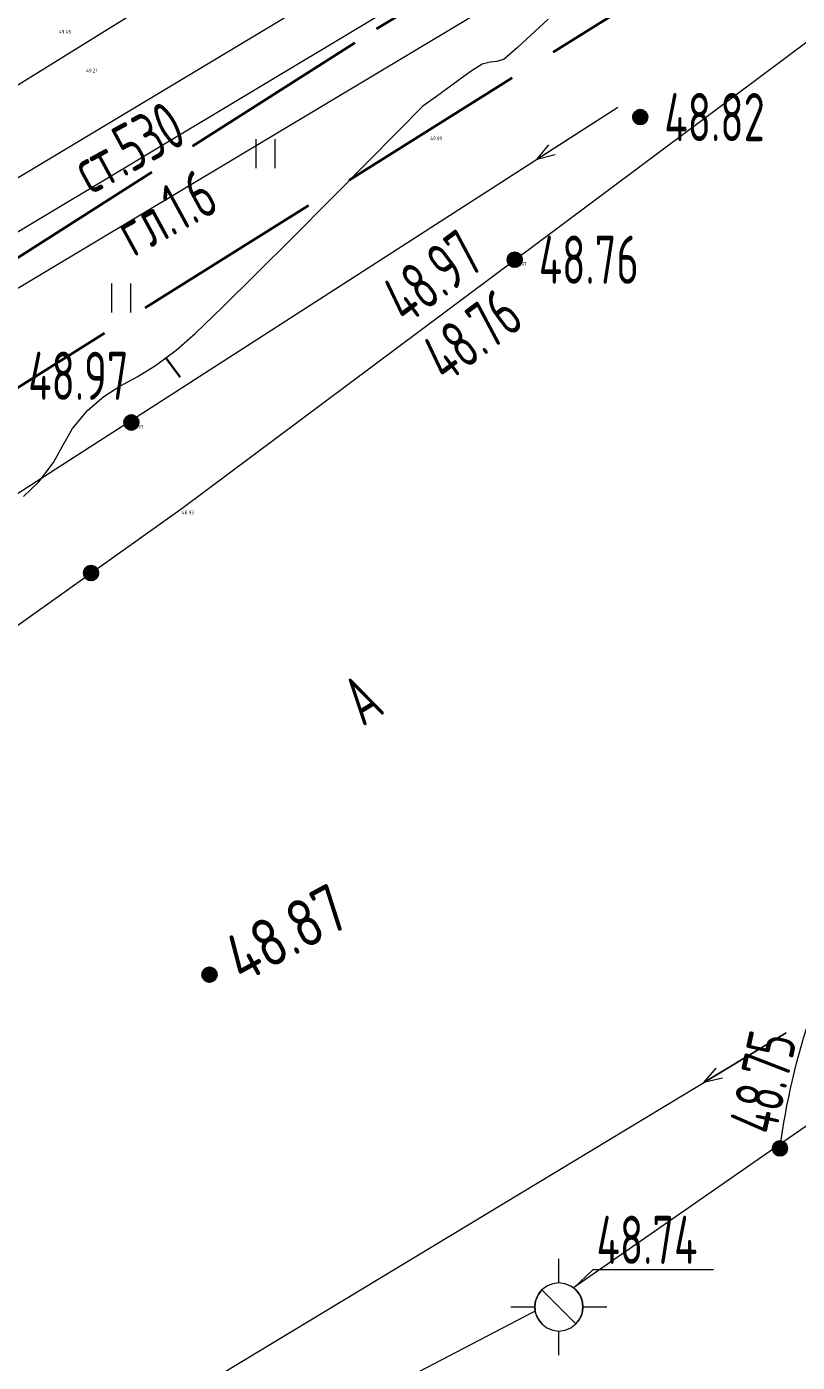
# Model space of a CAD drawing. Extents: x 1098675 to 1099684, y 381052 to 381453.
# Drawn here: x 1099306.03 to 1099322.05, y 381164.18 to 381191.94 of the extents above; entities that cross this region are included whole.
import ezdxf
from ezdxf.enums import TextEntityAlignment as Align

# ---------------------------------------------------------------- set-up
doc = ezdxf.new("R2010")
doc.units = 0
doc.header["$MEASUREMENT"] = 0
doc.set_wipeout_variables(frame=1)
doc.header["$PDMODE"] = 34
doc.header["$PDSIZE"] = -1
doc.linetypes.add('500_122_1_1', pattern=[10, 8, -2])
doc.layers.add('С_ВЫСОТА', color=252, linetype='CONTINUOUS')
doc.layers.add('Съемка', color=253, linetype='CONTINUOUS', lineweight=20)
doc.styles.add('TOPO_D431', font='GOST2304A.ttf')
doc.styles.add('ГОСТ', font='GOST2304A.ttf', dxfattribs={"height": 2.5})
doc.linetypes.add('500_132_1', pattern='A,4,[3,Topography.shx,S=2.5,R=0,X=0,Y=0],4,-2', length=10)
doc.linetypes.add('g5_119_1', pattern='A,4,-1,[31,GUGK_2005.shx,S=0.1,R=0,X=0,Y=0],0.35,[31,GUGK_2005.shx,S=0.08,R=0,X=0,Y=0],3.3,[31,GUGK_2005.shx,S=0.08,R=180,X=0,Y=0],0.35,[31,GUGK_2005.shx,S=0.1,R=180,X=0,Y=0],-1', length=10)

# ---------------------------------------------------------------- blocks, each defined once
blk = doc.blocks.new('Съемка')
at = {"layer": 'Съемка', "linetype": 'Continuous', "lineweight": -2}
h = blk.add_hatch(color=8, dxfattribs=at)
h.dxf.hatch_style = 1
edge = h.paths.add_edge_path()
edge.add_arc((1099318.787, 381190.06), 0.15, 0, 360)
h = blk.add_hatch(color=8, dxfattribs=at)
h.dxf.hatch_style = 1
edge = h.paths.add_edge_path()
edge.add_arc((1099316.177, 381187.096), 0.15, 0, 360)
h = blk.add_hatch(color=8, dxfattribs=at)
h.dxf.hatch_style = 1
edge = h.paths.add_edge_path()
edge.add_arc((1099316.177, 381187.096), 0.15, 0, 360)
h = blk.add_hatch(color=8, dxfattribs=at)
h.dxf.hatch_style = 1
edge = h.paths.add_edge_path()
edge.add_arc((1099316.177, 381187.096), 0.15, 0, 360)
h = blk.add_hatch(color=8, dxfattribs=at)
h.dxf.hatch_style = 1
edge = h.paths.add_edge_path()
edge.add_arc((1099308.209, 381183.714), 0.15, 0, 360)
h = blk.add_hatch(color=8, dxfattribs=at)
h.dxf.hatch_style = 1
edge = h.paths.add_edge_path()
edge.add_arc((1099308.209, 381183.714), 0.15, 0, 360)
h = blk.add_hatch(color=8, dxfattribs=at)
h.dxf.hatch_style = 1
edge = h.paths.add_edge_path()
edge.add_arc((1099307.371, 381180.584), 0.15, 0, 360)
h = blk.add_hatch(color=8, dxfattribs=at)
h.dxf.hatch_style = 1
edge = h.paths.add_edge_path()
edge.add_arc((1099307.371, 381180.584), 0.15, 0, 360)
h = blk.add_hatch(color=8, dxfattribs=at)
h.dxf.hatch_style = 1
edge = h.paths.add_edge_path()
edge.add_arc((1099309.832, 381172.237), 0.15, 0, 360)
h = blk.add_hatch(color=8, dxfattribs=at)
h.dxf.hatch_style = 1
edge = h.paths.add_edge_path()
edge.add_arc((1099321.691, 381168.626), 0.15, 0, 360)
at = {"layer": 'Съемка', "color": 8, "linetype": 'Continuous', "ltscale": 0.5}
for points in [[(1099316.177, 381187.096), (1099326.897, 381195.102), (1099331.699, 381198.087), (1099358.041, 381213.979), (1099372.927, 381223.924), (1099386.711, 381233.039), (1099412.401, 381249.936, 0.150406), (1099417.533, 381255.748), (1099418.938, 381271.265), (1099421.629, 381320.203)], [(1099321.691, 381168.626, -0.097909), (1099323.531, 381174.057, -0.01648), (1099329.949, 381179.421), (1099332.702, 381181.408), (1099342.215, 381187.293), (1099353.982, 381194.613), (1099371.942, 381205.749), (1099388.386, 381215.939), (1099409.062, 381228.723), (1099415.955, 381233.039), (1099426.893, 381239.834, -0.16652), (1099430.228, 381239.686, -0.072685), (1099430.482, 381237.055)]]:
    blk.add_lwpolyline(points, format="xyb", dxfattribs=at)
at = {"layer": 'Съемка', "color": 8, "linetype": '500_122_1_1', "lineweight": 40, "ltscale": 0.5, "flags": 128}
for points in [[(1099227.981, 381135.682), (1099388.134, 381235.964), (1099474.069, 381286.464)], [(1099313.303, 381191.893), (1099370.319, 381226.424)], [(1099173.186, 381073.881), (1099264.655, 381128.217), (1099249.551, 381151.239), (1099313.303, 381191.893)]]:
    blk.add_lwpolyline(points, dxfattribs=at)
at = {"layer": 'Съемка', "color": 8, "linetype": 'g5_119_1', "flags": 128}
for points in [[(1099235.343, 381146.501), (1099467.4, 381285.734)], [(1099234.958, 381145.195), (1099467.081, 381284.32)], [(1099234.547, 381143.834), (1099467.398, 381283.199)], [(1099228.16, 381159.748), (1099230.698, 381161.348), (1099237.293, 381149.234), (1099267.525, 381166.994), (1099293.908, 381183.33), (1099308.2, 381192.184), (1099353.292, 381221.07), (1099362.835, 381231.138), (1099367.387, 381238.869), (1099376.427, 381256.944), (1099381.073, 381267.855)]]:
    blk.add_lwpolyline(points, dxfattribs=at)
at = {"layer": 'Съемка', "color": 8, "flags": 128}
for points in [[(1099316.875, 381192.098), (1099316.235, 381191.507), (1099315.96, 381191.267), (1099315.804, 381191.215), (1099315.665, 381191.202), (1099315.503, 381191.158), (1099315.269, 381191.013), (1099314.917, 381190.762), (1099314.549, 381190.491), (1099314.267, 381190.285)], [(1099317.397, 381165.724), (1099317.809, 381166.111), (1099320.312, 381166.111)]]:
    blk.add_lwpolyline(points, dxfattribs=at)
at = {"layer": 'Съемка', "color": 8, "linetype": '500_132_1', "ltscale": 0.5, "flags": 128}
blk.add_lwpolyline([(1099383.949, 381208.731), (1099326.921, 381172.344), (1099317.011, 381165.455), (1099300.8, 381157), (1099228.453, 381113.074)], dxfattribs=at)
at = {"layer": 'Съемка', "color": 8, "linetype": 'Continuous', "lineweight": 20, "flags": 128}
for points in [[(1099318.32, 381190.259), (1099297.73, 381177.013), (1099271.394, 381160.454), (1099240.546, 381141.014)], [(1099318.32, 381190.259), (1099316.638, 381189.177)], [(1099317.021, 381189.275), (1099316.638, 381189.177), (1099316.886, 381189.485)]]:
    blk.add_lwpolyline(points, dxfattribs=at)
at = {"layer": 'Съемка', "color": 8, "ltscale": 0.5, "flags": 128}
blk.add_lwpolyline([(1099305.965, 381182.178), (1099306.285, 381182.483), (1099306.591, 381182.883), (1099306.785, 381183.236), (1099306.982, 381183.585), (1099307.301, 381183.968), (1099307.633, 381184.25), (1099307.971, 381184.466), (1099308.327, 381184.665), (1099308.713, 381184.898), (1099309.143, 381185.214), (1099309.535, 381185.565), (1099310.105, 381186.111), (1099310.799, 381186.796), (1099311.563, 381187.561), (1099312.346, 381188.35), (1099313.093, 381189.105), (1099313.751, 381189.769), (1099314.267, 381190.285)], dxfattribs=at)
at = {"layer": 'Съемка', "color": 8, "linetype": 'Continuous', "lineweight": 20}
for points in [[(1099310.8, 381189), (1099310.8, 381189.6)], [(1099311.2, 381189), (1099311.2, 381189.6)], [(1099307.8, 381186), (1099307.8, 381186.6)], [(1099308.2, 381186), (1099308.2, 381186.6)], [(1099271.394, 381160.454), (1099275.638, 381143.302), (1099297.21, 381156.177), (1099321.82, 381171.03)], [(1099321.82, 381171.03), (1099320.107, 381169.997)], [(1099320.493, 381170.083), (1099320.107, 381169.997), (1099320.364, 381170.297)]]:
    blk.add_lwpolyline(points, dxfattribs=at)
at = {"layer": 'Съемка', "color": 8, "linetype": 'Continuous', "ltscale": 0.5}
blk.add_lwpolyline([(1099228.088, 381139.096), (1099234.056, 381138.125), (1099238.138, 381137.757), (1099239.888, 381138.025), (1099243.594, 381140.481), (1099255.184, 381147.459), (1099272.212, 381157.989), (1099286.075, 381166.555), (1099294.868, 381172.054), (1099294.67, 381172.482), (1099295.717, 381173.037), (1099295.953, 381172.688), (1099298.425, 381174.219), (1099309.262, 381181.933), (1099316.177, 381187.096)], dxfattribs=at)
at = {"layer": 'Съемка', "color": 8, "linetype": 'Continuous', "lineweight": -2}
blk.add_lwpolyline([(1099308.928, 381185.056), (1099309.224, 381184.653)], dxfattribs=at)
at = {"layer": 'Съемка', "color": 8, "linetype": 'Continuous', "lineweight": 20, "flags": 128}
for points in [[(1099321.541, 381168.626, 1), (1099321.841, 381168.626, 1)], [(1099316.945, 381165.331, 1), (1099317.245, 381165.331, 1)]]:
    blk.add_lwpolyline(points, format="xyb", close=True, dxfattribs=at)
at = {"layer": 'Съемка', "color": 8, "linetype": 'Continuous', "lineweight": -2}
for centre in [(1099318.787, 381190.06), (1099316.177, 381187.096), (1099316.177, 381187.096), (1099316.177, 381187.096), (1099308.209, 381183.714), (1099308.209, 381183.714), (1099307.371, 381180.584), (1099307.371, 381180.584), (1099309.832, 381172.237), (1099321.691, 381168.626)]:
    blk.add_circle(centre, 0.15, dxfattribs=at)
at = {"layer": 'Съемка', "color": 8}
blk.add_point((1099317.095, 381165.331), dxfattribs=at)
at = {"layer": 'Съемка', "color": 8, "style": 'ГОСТ', "width": 0.8}
for s, p in [('ст.530', (1099308.147, 381189.43)), ('гл.1.6', (1099308.926, 381188.08))]:
    blk.add_text(s, height=1, rotation=28.5828, dxfattribs=at).set_placement(p, align=Align.MIDDLE_CENTER)
at = {"layer": 'Съемка', "color": 8, "linetype": 'Continuous', "lineweight": 30, "style": 'ГОСТ', "width": 0.8}
for s, p in [('48.82', (1099319.287, 381189.56)), ('48.76', (1099316.677, 381186.596))]:
    blk.add_text(s, height=1, dxfattribs=at).set_placement(p)
at = {"layer": 'Съемка', "color": 8, "style": 'ГОСТ', "width": 0.8}
for s, p in [('48.97', (1099313.923, 381185.721)), ('48.76', (1099314.753, 381184.507))]:
    blk.add_text(s, height=1, rotation=36.7455, dxfattribs=at).set_placement(p)
at = {"layer": 'Съемка', "color": 8, "lineweight": 30, "style": 'ГОСТ', "width": 0.8}
blk.add_text('48.97', height=1, dxfattribs=at).set_placement((1099306.064, 381184.183))
at = {"layer": 'Съемка', "color": 8, "style": 'ГОСТ', "width": 0.8}
blk.add_text('А', height=1, rotation=31.6643, dxfattribs=at).set_placement((1099312.754, 381177.809), align=Align.MIDDLE_LEFT)
at = {"layer": 'Съемка', "color": 8, "linetype": 'Continuous', "lineweight": 30, "style": 'ГОСТ'}
blk.add_text('48.87', height=1, rotation=28.5973, dxfattribs=at).set_placement((1099310.51, 381172.038))
at = {"layer": 'Съемка', "color": 8, "linetype": 'Continuous', "lineweight": 15, "ltscale": 0.5, "style": 'ГОСТ', "width": 0.8}
blk.add_text('48.75', height=1, rotation=77.6486, dxfattribs=at).set_placement((1099321.604, 381168.877))
blk.add_text('48.75', height=1, rotation=77.6486, dxfattribs=at).set_placement((1099321.604, 381168.877))
blk.add_text('48.74', height=1, dxfattribs=at).set_placement((1099317.877, 381166.225))
blk.add_text('48.74', height=1, dxfattribs=at).set_placement((1099317.877, 381166.225))
at = {"color": 8, "linetype": 'Continuous', "lineweight": 20}
blk.add_wipeout([(1099317.595, 381165.331), (1099317.578, 381165.46), (1099317.528, 381165.581), (1099317.449, 381165.685), (1099317.345, 381165.764), (1099317.224, 381165.814), (1099317.095, 381165.831), (1099316.966, 381165.814), (1099316.845, 381165.764), (1099316.741, 381165.685), (1099316.662, 381165.581), (1099316.612, 381165.46), (1099316.595, 381165.331), (1099316.612, 381165.202), (1099316.662, 381165.081), (1099316.741, 381164.977), (1099316.845, 381164.898), (1099316.966, 381164.848), (1099317.095, 381164.831), (1099317.224, 381164.848), (1099317.345, 381164.898), (1099317.449, 381164.977), (1099317.528, 381165.081), (1099317.578, 381165.202)], dxfattribs=at).dxf.layer = 'Съемка'
at = {"layer": 'Съемка', "color": 8, "linetype": 'Continuous', "lineweight": 20}
blk.add_line((1099317.449, 381164.977), (1099316.741, 381165.685), dxfattribs=at)
at = {"layer": 'Съемка', "color": 8, "linetype": 'Continuous', "lineweight": 20, "flags": 128}
blk.add_lwpolyline([(1099317.595, 381165.331), (1099317.578, 381165.46), (1099317.528, 381165.581), (1099317.449, 381165.685), (1099317.345, 381165.764), (1099317.224, 381165.814), (1099317.095, 381165.831), (1099316.966, 381165.814), (1099316.845, 381165.764), (1099316.741, 381165.685), (1099316.662, 381165.581), (1099316.612, 381165.46), (1099316.595, 381165.331), (1099316.612, 381165.202), (1099316.662, 381165.081), (1099316.741, 381164.977), (1099316.845, 381164.898), (1099316.966, 381164.848), (1099317.095, 381164.831), (1099317.224, 381164.848), (1099317.345, 381164.898), (1099317.449, 381164.977), (1099317.528, 381165.081), (1099317.578, 381165.202)], close=True, dxfattribs=at)

msp = doc.modelspace()

# ---------------------------------------------------------------- block references
at = {"layer": 'Съемка', "color": 6, "lineweight": 30}
msp.add_blockref('Съемка', (0, 0), dxfattribs=at)

# ---------------------------------------------------------------- next in the draw order: texts
at = {"layer": 'С_ВЫСОТА', "color": 1, "style": 'TOPO_D431'}
for s, p in [('49.45', (1099306.704, 381191.833)), ('49.45', (1099306.704, 381191.833)), ('49.21', (1099307.268, 381191.027)), ('49.21', (1099307.268, 381191.027)), ('49.09', (1099314.421, 381189.618)), ('49.09', (1099314.421, 381189.618)), ('48.97', (1099316.174, 381187.006)), ('48.97', (1099316.174, 381187.006)), ('48.97', (1099308.206, 381183.624)), ('48.97', (1099308.206, 381183.624)), ('48.93', (1099309.259, 381181.843)), ('48.93', (1099309.259, 381181.843))]:
    msp.add_text(s, height=0.08, dxfattribs=at).set_placement(p, align=Align.MIDDLE_LEFT)

doc.saveas('drawing.dxf')
